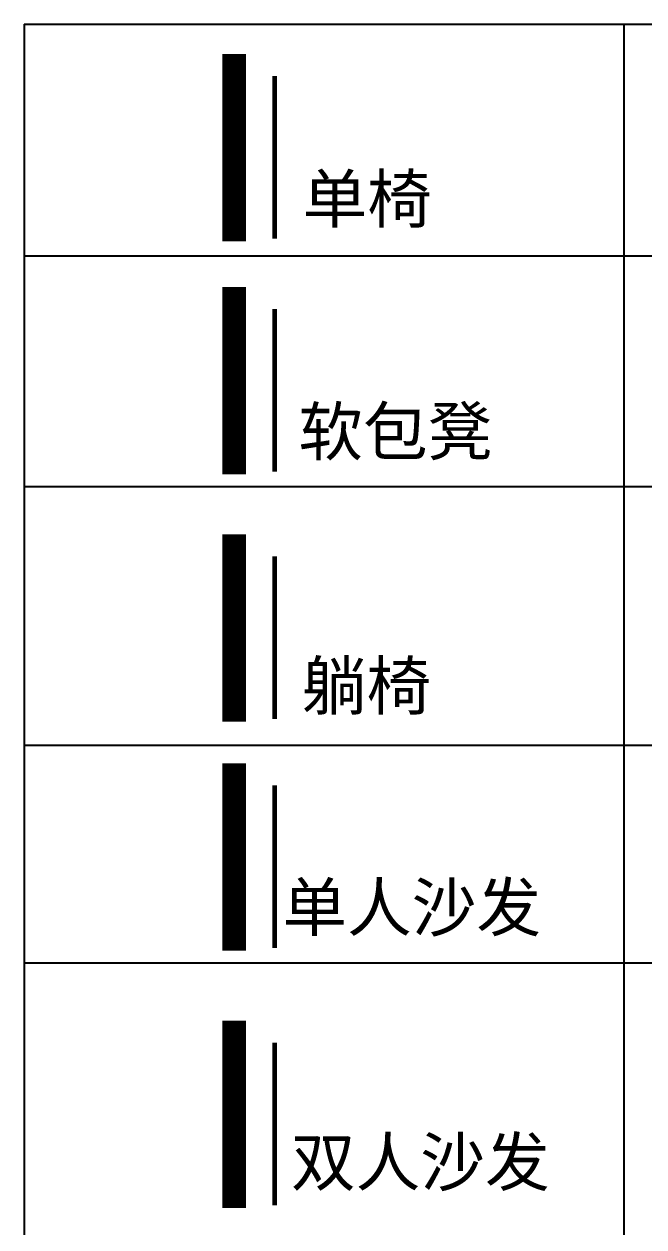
# Model space of a CAD drawing. Extents: x 185064 to 343242, y -369192 to -264966.
# Drawn here: x 185064 to 191599, y -277648 to -264966 of the extents above; entities that cross this region are included whole.
import ezdxf

# ---------------------------------------------------------------- set-up
doc = ezdxf.new("R2010")
doc.units = 0
doc.styles.add('CCD-HB', font='hbsmall.shx')

msp = doc.modelspace()

# ---------------------------------------------------------------- linework, layer by layer
at = {"color": 8}
for p, q in [((185064, -264966), (207082, -264966)), ((185064, -264966), (185064, -369192)), ((191386, -264966), (191386, -369192)), ((185064, -267410), (221259, -267410)), ((185064, -269841), (224661, -269841)), ((185064, -272568), (237197, -272568)), ((185064, -274863), (250185, -274863))]:
    msp.add_line(p, q, dxfattribs=at)
for points, const_width in [([(187280, -265281), (187280, -267256)], 250), ([(187705, -265512), (187705, -267228)], 50), ([(187280, -267738), (187280, -269713)], 250), ([(187705, -267969), (187705, -269684)], 50), ([(187280, -270345), (187280, -272320)], 250), ([(187705, -270576), (187705, -272292)], 50), ([(187280, -272761), (187280, -274737)], 250), ([(187705, -272993), (187705, -274708)], 50), ([(187280, -275474), (187280, -277450)], 250), ([(187705, -275706), (187705, -277421)], 50)]:
    msp.add_lwpolyline(points, dxfattribs=dict(at, const_width=const_width))

# ---------------------------------------------------------------- texts
at = {"color": 7, "char_height": 500, "attachment_point": 1, "style": 'CCD-HB'}
for s, insert, width in [('{\\fFangSong|b0|i0|c134|p49;单椅}', (188000, -266559), 2282.28), ('{\\fFangSong|b0|i0|c134|p49;软包凳}', (187955, -269012), 2282.28), ('{\\fFangSong|b0|i0|c134|p49;躺椅}', (187992, -271692), 3260.81), ('{\\fFangSong|b0|i0|c134|p49; 单人沙发}', (187447, -274028), 3260.81), ('{\\fFangSong|b0|i0|c134|p49;双人沙发}', (187878, -276713), 3260.81)]:
    msp.add_mtext(s, dxfattribs=dict(at, insert=insert, width=width))

doc.saveas('drawing.dxf')
